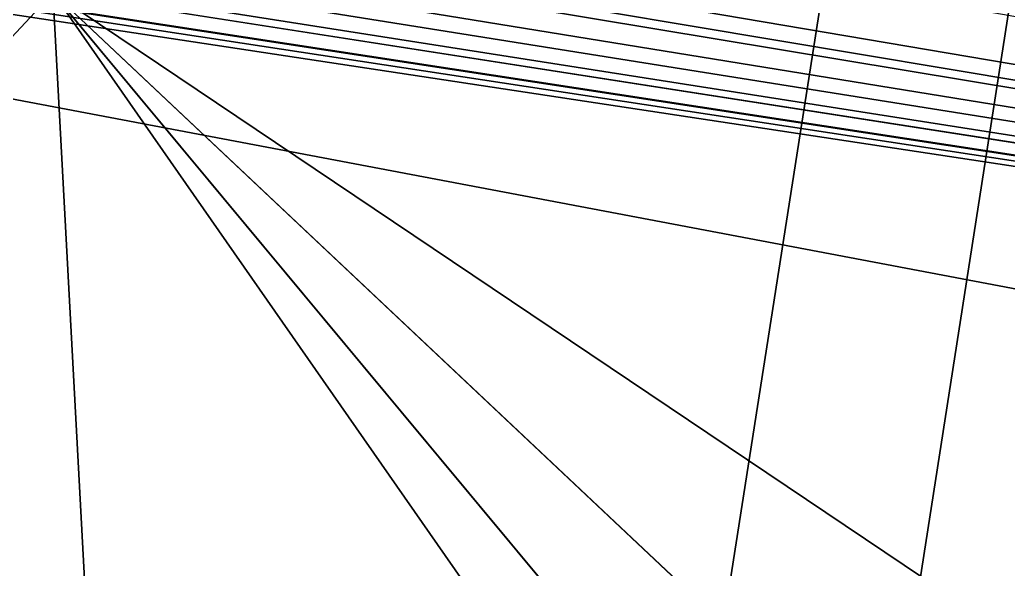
# Model space of a CAD drawing. Header units: metres. Extents: x 503497 to 504361, y 6966567 to 6966857.
# Drawn here: x 504122.7467 to 504123.1826, y 6966696.2973 to 6966696.5396 of the extents above; entities that cross this region are included whole.
import ezdxf

# ---------------------------------------------------------------- set-up
doc = ezdxf.new("R2010")
doc.units = ezdxf.units.M

msp = doc.modelspace()

# ---------------------------------------------------------------- linework, layer by layer
at = {"layer": 'SHADOW_APPROVED_20260111T072000'}
msp.add_lwpolyline([(504124.6436, 6966689.8311), (504125.6223, 6966696.1052), (504122.7613, 6966696.5515), (504123.3955, 6966700.6171), (504123.6735, 6966701.1907), (504124.1841, 6966701.6081), (504124.6865, 6966701.7525), (504126.4679, 6966701.5261), (504126.6349, 6966702.5968), (504125.8564, 6966702.7697), (504125.4218, 6966703.0603), (504125.0625, 6966703.6133), (504124.9683, 6966704.1079), (504125.9354, 6966710.4181), (504127.8093, 6966710.1258), (504128.3574, 6966713.6393), (504140.8554, 6966711.6898), (504140.8554, 6966711.6898), (504140.7719, 6966711.1544), (504144.1851, 6966710.622), (504144.5661, 6966713.0647), (504153.1826, 6966711.7206), (504152.9477, 6966710.2148), (504167.8718, 6966707.8869)], dxfattribs=at)
msp.add_lwpolyline([(504125.6223, 6966696.1052), (504122.7613, 6966696.5515), (504049.5875, 6966711.4555), (504052.4485, 6966711.0092), (504125.6223, 6966696.1052)], close=True, dxfattribs=at)
at = {"layer": 'SHADOW_APPROVED_20260114T072400'}
for points in [[(504158.2689, 6966700.4901), (504156.6455, 6966690.0834), (504078.2696, 6966704.9282), (504079.893, 6966715.3349), (504158.2689, 6966700.4901)], [(504125.6223, 6966696.1052), (504122.7613, 6966696.5515), (504050.7529, 6966710.1902), (504053.6139, 6966709.7439), (504125.6223, 6966696.1052)], [(504156.6455, 6966690.0834), (504137.1539, 6966693.1239), (504058.778, 6966707.9687), (504078.2696, 6966704.9282), (504156.6455, 6966690.0834)]]:
    msp.add_lwpolyline(points, close=True, dxfattribs=at)
msp.add_lwpolyline([(504124.6436, 6966689.8311), (504125.6223, 6966696.1052), (504122.7613, 6966696.5515), (504123.3955, 6966700.6171), (504123.6735, 6966701.1907), (504124.1841, 6966701.6081), (504124.6865, 6966701.7525), (504126.4679, 6966701.5261), (504126.6349, 6966702.5968), (504125.8564, 6966702.7697), (504125.4218, 6966703.0603), (504125.0625, 6966703.6133), (504124.9683, 6966704.1079), (504125.9354, 6966710.4181), (504127.8093, 6966710.1258), (504128.3574, 6966713.6393), (504140.8554, 6966711.6898), (504140.8554, 6966711.6898), (504140.7719, 6966711.1544), (504144.1851, 6966710.622), (504144.5661, 6966713.0647), (504153.1826, 6966711.7206), (504152.9477, 6966710.2148), (504167.8718, 6966707.8869)], dxfattribs=at)
at = {"layer": 'SHADOW_APPROVED_20260122T071500'}
msp.add_lwpolyline([(504124.6436, 6966689.8311), (504125.6223, 6966696.1052), (504122.7613, 6966696.5515), (504123.3955, 6966700.6171), (504123.6735, 6966701.1907), (504124.1841, 6966701.6081), (504124.6865, 6966701.7525), (504126.4679, 6966701.5261), (504126.6349, 6966702.5968), (504125.8564, 6966702.7697), (504125.4218, 6966703.0603), (504125.0625, 6966703.6133), (504124.9683, 6966704.1079), (504125.9354, 6966710.4181), (504127.8093, 6966710.1258), (504128.3574, 6966713.6393), (504140.8554, 6966711.6898), (504140.8554, 6966711.6898), (504140.7719, 6966711.1544), (504144.1851, 6966710.622), (504144.5661, 6966713.0647), (504153.1826, 6966711.7206), (504152.9477, 6966710.2148), (504167.8718, 6966707.8869)], dxfattribs=at)
msp.add_lwpolyline([(504125.6223, 6966696.1052), (504122.7613, 6966696.5515), (504040.1948, 6966711.3196), (504043.0558, 6966710.8733), (504125.6223, 6966696.1052)], close=True, dxfattribs=at)
at = {"layer": 'SHADOW_APPROVED_20260124T072500'}
msp.add_lwpolyline([(504124.6436, 6966689.8311), (504125.6223, 6966696.1052), (504122.7613, 6966696.5515), (504123.3955, 6966700.6171), (504123.6735, 6966701.1907), (504124.1841, 6966701.6081), (504124.6865, 6966701.7525), (504126.4679, 6966701.5261), (504126.6349, 6966702.5968), (504125.8564, 6966702.7697), (504125.4218, 6966703.0603), (504125.0625, 6966703.6133), (504124.9683, 6966704.1079), (504125.9354, 6966710.4181), (504127.8093, 6966710.1258), (504128.3574, 6966713.6393), (504140.8554, 6966711.6898), (504140.8554, 6966711.6898), (504140.7719, 6966711.1544), (504144.1851, 6966710.622), (504144.5661, 6966713.0647), (504153.1826, 6966711.7206), (504152.9477, 6966710.2148), (504167.8718, 6966707.8869)], dxfattribs=at)
for points in [[(504125.6223, 6966696.1052), (504122.7613, 6966696.5515), (504046.5182, 6966708.2665), (504049.3792, 6966707.8202), (504125.6223, 6966696.1052)], [(504124.6436, 6966689.8311), (504125.6223, 6966696.1052), (504049.3792, 6966707.8202), (504048.4005, 6966701.5461), (504124.6436, 6966689.8311)]]:
    msp.add_lwpolyline(points, close=True, dxfattribs=at)
at = {"layer": 'SHADOW_APPROVED_20260126T071100'}
msp.add_lwpolyline([(504124.6436, 6966689.8311), (504125.6223, 6966696.1052), (504122.7613, 6966696.5515), (504123.3955, 6966700.6171), (504123.6735, 6966701.1907), (504124.1841, 6966701.6081), (504124.6865, 6966701.7525), (504126.4679, 6966701.5261), (504126.6349, 6966702.5968), (504125.8564, 6966702.7697), (504125.4218, 6966703.0603), (504125.0625, 6966703.6133), (504124.9683, 6966704.1079), (504125.9354, 6966710.4181), (504127.8093, 6966710.1258), (504128.3574, 6966713.6393), (504140.8554, 6966711.6898), (504140.8554, 6966711.6898), (504140.7719, 6966711.1544), (504144.1851, 6966710.622), (504144.5661, 6966713.0647), (504153.1826, 6966711.7206), (504152.9477, 6966710.2148), (504167.8718, 6966707.8869)], dxfattribs=at)
for points in [[(504125.6223, 6966696.1052), (504122.7613, 6966696.5515), (504034.3362, 6966711.5973), (504037.1972, 6966711.151), (504125.6223, 6966696.1052)], [(504124.6436, 6966689.8311), (504125.6223, 6966696.1052), (504037.1972, 6966711.151), (504036.2185, 6966704.8769), (504124.6436, 6966689.8311)]]:
    msp.add_lwpolyline(points, close=True, dxfattribs=at)
at = {"layer": 'SHADOW_APPROVED_20260127T071900'}
msp.add_lwpolyline([(504124.6436, 6966689.8311), (504125.6223, 6966696.1052), (504122.7613, 6966696.5515), (504123.3955, 6966700.6171), (504123.6735, 6966701.1907), (504124.1841, 6966701.6081), (504124.6865, 6966701.7525), (504126.4679, 6966701.5261), (504126.6349, 6966702.5968), (504125.8564, 6966702.7697), (504125.4218, 6966703.0603), (504125.0625, 6966703.6133), (504124.9683, 6966704.1079), (504125.9354, 6966710.4181), (504127.8093, 6966710.1258), (504128.3574, 6966713.6393), (504140.8554, 6966711.6898), (504140.8554, 6966711.6898), (504140.7719, 6966711.1544), (504144.1851, 6966710.622), (504144.5661, 6966713.0647), (504153.1826, 6966711.7206), (504152.9477, 6966710.2148), (504167.8718, 6966707.8869)], dxfattribs=at)
for points in [[(504125.6223, 6966696.1052), (504122.7613, 6966696.5515), (504040.4184, 6966709.0441), (504043.2794, 6966708.5978), (504125.6223, 6966696.1052)], [(504124.6436, 6966689.8311), (504125.6223, 6966696.1052), (504043.2794, 6966708.5978), (504042.3007, 6966702.3237), (504124.6436, 6966689.8311)]]:
    msp.add_lwpolyline(points, close=True, dxfattribs=at)
at = {"layer": 'SHADOW_APPROVED_20260129T071100'}
msp.add_lwpolyline([(504124.6436, 6966689.8311), (504125.6223, 6966696.1052), (504122.7613, 6966696.5515), (504123.3955, 6966700.6171), (504123.6735, 6966701.1907), (504124.1841, 6966701.6081), (504124.6865, 6966701.7525), (504126.4679, 6966701.5261), (504126.6349, 6966702.5968), (504125.8564, 6966702.7697), (504125.4218, 6966703.0603), (504125.0625, 6966703.6133), (504124.9683, 6966704.1079), (504125.9354, 6966710.4181), (504127.8093, 6966710.1258), (504128.3574, 6966713.6393), (504140.8554, 6966711.6898), (504140.8554, 6966711.6898), (504140.7719, 6966711.1544), (504144.1851, 6966710.622), (504144.5661, 6966713.0647), (504153.1826, 6966711.7206), (504152.9477, 6966710.2148), (504167.8718, 6966707.8869)], dxfattribs=at)
for points in [[(504125.6223, 6966696.1052), (504122.7613, 6966696.5515), (504032.3156, 6966710.7703), (504035.1766, 6966710.324), (504125.6223, 6966696.1052)], [(504124.6436, 6966689.8311), (504125.6223, 6966696.1052), (504035.1766, 6966710.324), (504034.1979, 6966704.0499), (504124.6436, 6966689.8311)]]:
    msp.add_lwpolyline(points, close=True, dxfattribs=at)
at = {"layer": 'SHADOW_APPROVED_20260130T071100'}
msp.add_lwpolyline([(504124.6436, 6966689.8311), (504125.6223, 6966696.1052), (504122.7613, 6966696.5515), (504123.3955, 6966700.6171), (504123.6735, 6966701.1907), (504124.1841, 6966701.6081), (504124.6865, 6966701.7525), (504126.4679, 6966701.5261), (504126.6349, 6966702.5968), (504125.8564, 6966702.7697), (504125.4218, 6966703.0603), (504125.0625, 6966703.6133), (504124.9683, 6966704.1079), (504125.9354, 6966710.4181), (504127.8093, 6966710.1258), (504128.3574, 6966713.6393), (504140.8554, 6966711.6898), (504140.8554, 6966711.6898), (504140.7719, 6966711.1544), (504144.1851, 6966710.622), (504144.5661, 6966713.0647), (504153.1826, 6966711.7206), (504152.9477, 6966710.2148), (504167.8718, 6966707.8869)], dxfattribs=at)
for points in [[(504125.6223, 6966696.1052), (504122.7613, 6966696.5515), (504031.6294, 6966710.4657), (504034.4904, 6966710.0194), (504125.6223, 6966696.1052)], [(504124.6436, 6966689.8311), (504125.6223, 6966696.1052), (504034.4904, 6966710.0194), (504033.5117, 6966703.7453), (504124.6436, 6966689.8311)]]:
    msp.add_lwpolyline(points, close=True, dxfattribs=at)
at = {"layer": 'SHADOW_APPROVED_20260203T070000'}
msp.add_lwpolyline([(504124.6436, 6966689.8311), (504125.6223, 6966696.1052), (504122.7613, 6966696.5515), (504123.3955, 6966700.6171), (504123.6735, 6966701.1907), (504124.1841, 6966701.6081), (504124.6865, 6966701.7525), (504126.4679, 6966701.5261), (504126.6349, 6966702.5968), (504125.8564, 6966702.7697), (504125.4218, 6966703.0603), (504125.0625, 6966703.6133), (504124.9683, 6966704.1079), (504125.9354, 6966710.4181), (504127.8093, 6966710.1258), (504128.3574, 6966713.6393), (504140.8554, 6966711.6898), (504140.8554, 6966711.6898), (504140.7719, 6966711.1544), (504144.1851, 6966710.622), (504144.5661, 6966713.0647), (504153.1826, 6966711.7206), (504152.9477, 6966710.2148), (504167.8718, 6966707.8869)], dxfattribs=at)
for points in [[(504125.6223, 6966696.1052), (504122.7613, 6966696.5515), (504016.7371, 6966712.8529), (504019.5981, 6966712.4066), (504125.6223, 6966696.1052)], [(504124.6436, 6966689.8311), (504125.6223, 6966696.1052), (504019.5981, 6966712.4066), (504018.6194, 6966706.1325), (504124.6436, 6966689.8311)]]:
    msp.add_lwpolyline(points, close=True, dxfattribs=at)
at = {"layer": 'SHADOW_APPROVED_20260314T074000'}
msp.add_lwpolyline([(504124.6436, 6966689.8311), (504125.6223, 6966696.1052), (504122.7613, 6966696.5515), (504123.3955, 6966700.6171), (504123.6735, 6966701.1907), (504124.1841, 6966701.6081), (504124.6865, 6966701.7525), (504126.4679, 6966701.5261), (504126.6349, 6966702.5968), (504125.8564, 6966702.7697), (504125.4218, 6966703.0603), (504125.0625, 6966703.6133), (504124.9683, 6966704.1079), (504125.9354, 6966710.4181), (504127.8093, 6966710.1258), (504128.3574, 6966713.6393), (504140.8554, 6966711.6898), (504140.8554, 6966711.6898), (504140.7719, 6966711.1544), (504144.1851, 6966710.622), (504144.5661, 6966713.0647), (504153.1826, 6966711.7206), (504152.9477, 6966710.2148), (504167.8718, 6966707.8869)], dxfattribs=at)
msp.add_lwpolyline([(504125.6223, 6966696.1052), (504122.7613, 6966696.5515), (504035.0068, 6966681.0951), (504037.8678, 6966680.6488), (504125.6223, 6966696.1052)], close=True, dxfattribs=at)
at = {"layer": 'SHADOW_APPROVED_20260426T070000'}
msp.add_lwpolyline([(504124.6436, 6966689.8311), (504125.6223, 6966696.1052), (504122.7613, 6966696.5515), (504123.3955, 6966700.6171), (504123.6735, 6966701.1907), (504124.1841, 6966701.6081), (504124.6865, 6966701.7525), (504126.4679, 6966701.5261), (504126.6349, 6966702.5968), (504125.8564, 6966702.7697), (504125.4218, 6966703.0603), (504125.0625, 6966703.6133), (504124.9683, 6966704.1079), (504125.9354, 6966710.4181), (504127.8093, 6966710.1258), (504128.3574, 6966713.6393), (504140.8554, 6966711.6898), (504140.8554, 6966711.6898), (504140.7719, 6966711.1544), (504144.1851, 6966710.622), (504144.5661, 6966713.0647), (504153.1826, 6966711.7206), (504152.9477, 6966710.2148), (504167.8718, 6966707.8869)], dxfattribs=at)
msp.add_lwpolyline([(504125.6223, 6966696.1052), (504122.7613, 6966696.5515), (503905.6337, 6966614.4897), (503908.4947, 6966614.0434), (504125.6223, 6966696.1052)], close=True, dxfattribs=at)
at = {"layer": 'SHADOW_APPROVED_20260621T090000'}
msp.add_lwpolyline([(504124.6436, 6966689.8311), (504125.6223, 6966696.1052), (504122.7613, 6966696.5515), (504123.3955, 6966700.6171), (504123.6735, 6966701.1907), (504124.1841, 6966701.6081), (504124.6865, 6966701.7525), (504126.4679, 6966701.5261), (504126.6349, 6966702.5968), (504125.8564, 6966702.7697), (504125.4218, 6966703.0603), (504125.0625, 6966703.6133), (504124.9683, 6966704.1079), (504125.9354, 6966710.4181), (504127.8093, 6966710.1258), (504128.3574, 6966713.6393), (504140.8554, 6966711.6898), (504140.8554, 6966711.6898), (504140.7719, 6966711.1544), (504144.1851, 6966710.622), (504144.5661, 6966713.0647), (504153.1826, 6966711.7206), (504152.9477, 6966710.2148), (504167.8718, 6966707.8869)], dxfattribs=at)
for points in [[(504122.7613, 6966696.5515), (504123.3955, 6966700.6171), (504064.8792, 6966637.6855), (504064.245, 6966633.6199), (504122.7613, 6966696.5515)], [(504125.6223, 6966696.1052), (504122.7613, 6966696.5515), (504064.245, 6966633.6199), (504067.106, 6966633.1736), (504125.6223, 6966696.1052)]]:
    msp.add_lwpolyline(points, close=True, dxfattribs=at)
at = {"layer": 'SHADOW_APPROVED_20260621T120000'}
msp.add_lwpolyline([(504124.6436, 6966689.8311), (504125.6223, 6966696.1052), (504122.7613, 6966696.5515), (504123.3955, 6966700.6171), (504123.6735, 6966701.1907), (504124.1841, 6966701.6081), (504124.6865, 6966701.7525), (504126.4679, 6966701.5261), (504126.6349, 6966702.5968), (504125.8564, 6966702.7697), (504125.4218, 6966703.0603), (504125.0625, 6966703.6133), (504124.9683, 6966704.1079), (504125.9354, 6966710.4181), (504127.8093, 6966710.1258), (504128.3574, 6966713.6393), (504140.8554, 6966711.6898), (504140.8554, 6966711.6898), (504140.7719, 6966711.1544), (504144.1851, 6966710.622), (504144.5661, 6966713.0647), (504153.1826, 6966711.7206), (504152.9477, 6966710.2148), (504167.8718, 6966707.8869)], dxfattribs=at)
for points in [[(504122.7613, 6966696.5515), (504123.3955, 6966700.6171), (504126.0165, 6966651.9443), (504125.3823, 6966647.8787), (504122.7613, 6966696.5515)], [(504125.6223, 6966696.1052), (504122.7613, 6966696.5515), (504125.3823, 6966647.8787), (504128.2433, 6966647.4324), (504125.6223, 6966696.1052)]]:
    msp.add_lwpolyline(points, close=True, dxfattribs=at)
at = {"layer": 'SHADOW_APPROVED_20260621T140000'}
msp.add_lwpolyline([(504124.6436, 6966689.8311), (504125.6223, 6966696.1052), (504122.7613, 6966696.5515), (504123.3955, 6966700.6171), (504123.6735, 6966701.1907), (504124.1841, 6966701.6081), (504124.6865, 6966701.7525), (504126.4679, 6966701.5261), (504126.6349, 6966702.5968), (504125.8564, 6966702.7697), (504125.4218, 6966703.0603), (504125.0625, 6966703.6133), (504124.9683, 6966704.1079), (504125.9354, 6966710.4181), (504127.8093, 6966710.1258), (504128.3574, 6966713.6393), (504140.8554, 6966711.6898), (504140.8554, 6966711.6898), (504140.7719, 6966711.1544), (504144.1851, 6966710.622), (504144.5661, 6966713.0647), (504153.1826, 6966711.7206), (504152.9477, 6966710.2148), (504167.8718, 6966707.8869)], dxfattribs=at)
for points in [[(504122.7613, 6966696.5515), (504123.3955, 6966700.6171), (504162.3052, 6966644.8111), (504161.671, 6966640.7455), (504122.7613, 6966696.5515)], [(504125.6223, 6966696.1052), (504122.7613, 6966696.5515), (504161.671, 6966640.7455), (504164.532, 6966640.2992), (504125.6223, 6966696.1052)]]:
    msp.add_lwpolyline(points, close=True, dxfattribs=at)
at = {"layer": 'SHADOW_APPROVED_20260621T150000'}
msp.add_lwpolyline([(504124.6436, 6966689.8311), (504125.6223, 6966696.1052), (504122.7613, 6966696.5515), (504123.3955, 6966700.6171), (504123.6735, 6966701.1907), (504124.1841, 6966701.6081), (504124.6865, 6966701.7525), (504126.4679, 6966701.5261), (504126.6349, 6966702.5968), (504125.8564, 6966702.7697), (504125.4218, 6966703.0603), (504125.0625, 6966703.6133), (504124.9683, 6966704.1079), (504125.9354, 6966710.4181), (504127.8093, 6966710.1258), (504128.3574, 6966713.6393), (504140.8554, 6966711.6898), (504140.8554, 6966711.6898), (504140.7719, 6966711.1544), (504144.1851, 6966710.622), (504144.5661, 6966713.0647), (504153.1826, 6966711.7206), (504152.9477, 6966710.2148), (504167.8718, 6966707.8869)], dxfattribs=at)
for points in [[(504122.7613, 6966696.5515), (504123.3955, 6966700.6171), (504196.6756, 6966631.6143), (504196.0414, 6966627.5487), (504122.7613, 6966696.5515)], [(504125.6223, 6966696.1052), (504122.7613, 6966696.5515), (504196.0414, 6966627.5487), (504198.9024, 6966627.1024), (504125.6223, 6966696.1052)]]:
    msp.add_lwpolyline(points, close=True, dxfattribs=at)
at = {"layer": 'SHADOW_APPROVED_20260621T160000'}
msp.add_lwpolyline([(504124.6436, 6966689.8311), (504125.6223, 6966696.1052), (504122.7613, 6966696.5515), (504123.3955, 6966700.6171), (504123.6735, 6966701.1907), (504124.1841, 6966701.6081), (504124.6865, 6966701.7525), (504126.4679, 6966701.5261), (504126.6349, 6966702.5968), (504125.8564, 6966702.7697), (504125.4218, 6966703.0603), (504125.0625, 6966703.6133), (504124.9683, 6966704.1079), (504125.9354, 6966710.4181), (504127.8093, 6966710.1258), (504128.3574, 6966713.6393), (504140.8554, 6966711.6898), (504140.8554, 6966711.6898), (504140.7719, 6966711.1544), (504144.1851, 6966710.622), (504144.5661, 6966713.0647), (504153.1826, 6966711.7206), (504152.9477, 6966710.2148), (504167.8718, 6966707.8869)], dxfattribs=at)
for points in [[(504122.7613, 6966696.5515), (504123.3955, 6966700.6171), (504291.6517, 6966587.5173), (504291.0175, 6966583.4517), (504122.7613, 6966696.5515)], [(504125.6223, 6966696.1052), (504122.7613, 6966696.5515), (504291.0175, 6966583.4517), (504293.8785, 6966583.0054), (504125.6223, 6966696.1052)]]:
    msp.add_lwpolyline(points, close=True, dxfattribs=at)
at = {"layer": 'SHADOW_APPROVED_20261019T053000'}
for points in [[(504125.6223, 6966696.1052), (504122.7613, 6966696.5515), (503546.0056, 6966788.6843), (503548.8666, 6966788.238), (504125.6223, 6966696.1052)], [(504124.6436, 6966689.8311), (504125.6223, 6966696.1052), (503548.8666, 6966788.238), (503547.8879, 6966781.9639), (504124.6436, 6966689.8311)]]:
    msp.add_lwpolyline(points, close=True, dxfattribs=at)
msp.add_lwpolyline([(504124.6436, 6966689.8311), (504125.6223, 6966696.1052), (504122.7613, 6966696.5515), (504123.3955, 6966700.6171), (504123.6735, 6966701.1907), (504124.1841, 6966701.6081), (504124.6865, 6966701.7525), (504126.4679, 6966701.5261), (504126.6349, 6966702.5968), (504125.8564, 6966702.7697), (504125.4218, 6966703.0603), (504125.0625, 6966703.6133), (504124.9683, 6966704.1079), (504125.9354, 6966710.4181), (504127.8093, 6966710.1258), (504128.3574, 6966713.6393), (504140.8554, 6966711.6898), (504140.8554, 6966711.6898), (504140.7719, 6966711.1544), (504144.1851, 6966710.622), (504144.5661, 6966713.0647), (504153.1826, 6966711.7206), (504152.9477, 6966710.2148), (504167.8718, 6966707.8869)], dxfattribs=at)
at = {"layer": 'SHADOW_APPROVED_20261112T063500'}
msp.add_lwpolyline([(504124.6436, 6966689.8311), (504125.6223, 6966696.1052), (504122.7613, 6966696.5515), (504123.3955, 6966700.6171), (504123.6735, 6966701.1907), (504124.1841, 6966701.6081), (504124.6865, 6966701.7525), (504126.4679, 6966701.5261), (504126.6349, 6966702.5968), (504125.8564, 6966702.7697), (504125.4218, 6966703.0603), (504125.0625, 6966703.6133), (504124.9683, 6966704.1079), (504125.9354, 6966710.4181), (504127.8093, 6966710.1258), (504128.3574, 6966713.6393), (504140.8554, 6966711.6898), (504140.8554, 6966711.6898), (504140.7719, 6966711.1544), (504144.1851, 6966710.622), (504144.5661, 6966713.0647), (504153.1826, 6966711.7206), (504152.9477, 6966710.2148), (504167.8718, 6966707.8869)], dxfattribs=at)
for points in [[(504125.6223, 6966696.1052), (504122.7613, 6966696.5515), (504024.483, 6966712.5057), (504027.344, 6966712.0594), (504125.6223, 6966696.1052)], [(504124.6436, 6966689.8311), (504125.6223, 6966696.1052), (504027.344, 6966712.0594), (504026.3653, 6966705.7853), (504124.6436, 6966689.8311)]]:
    msp.add_lwpolyline(points, close=True, dxfattribs=at)
at = {"layer": 'SHADOW_APPROVED_20261113T063500'}
msp.add_lwpolyline([(504124.6436, 6966689.8311), (504125.6223, 6966696.1052), (504122.7613, 6966696.5515), (504123.3955, 6966700.6171), (504123.6735, 6966701.1907), (504124.1841, 6966701.6081), (504124.6865, 6966701.7525), (504126.4679, 6966701.5261), (504126.6349, 6966702.5968), (504125.8564, 6966702.7697), (504125.4218, 6966703.0603), (504125.0625, 6966703.6133), (504124.9683, 6966704.1079), (504125.9354, 6966710.4181), (504127.8093, 6966710.1258), (504128.3574, 6966713.6393), (504140.8554, 6966711.6898), (504140.8554, 6966711.6898), (504140.7719, 6966711.1544), (504144.1851, 6966710.622), (504144.5661, 6966713.0647), (504153.1826, 6966711.7206), (504152.9477, 6966710.2148), (504167.8718, 6966707.8869)], dxfattribs=at)
for points in [[(504125.6223, 6966696.1052), (504122.7613, 6966696.5515), (504024.9512, 6966712.9212), (504027.8122, 6966712.4749), (504125.6223, 6966696.1052)], [(504124.6436, 6966689.8311), (504125.6223, 6966696.1052), (504027.8122, 6966712.4749), (504026.8335, 6966706.2008), (504124.6436, 6966689.8311)]]:
    msp.add_lwpolyline(points, close=True, dxfattribs=at)
at = {"layer": 'SHADOW_APPROVED_20261122T065200'}
msp.add_lwpolyline([(504124.6436, 6966689.8311), (504125.6223, 6966696.1052), (504122.7613, 6966696.5515), (504123.3955, 6966700.6171), (504123.6735, 6966701.1907), (504124.1841, 6966701.6081), (504124.6865, 6966701.7525), (504126.4679, 6966701.5261), (504126.6349, 6966702.5968), (504125.8564, 6966702.7697), (504125.4218, 6966703.0603), (504125.0625, 6966703.6133), (504124.9683, 6966704.1079), (504125.9354, 6966710.4181), (504127.8093, 6966710.1258), (504128.3574, 6966713.6393), (504140.8554, 6966711.6898), (504140.8554, 6966711.6898), (504140.7719, 6966711.1544), (504144.1851, 6966710.622), (504144.5661, 6966713.0647), (504153.1826, 6966711.7206), (504152.9477, 6966710.2148), (504167.8718, 6966707.8869)], dxfattribs=at)
msp.add_lwpolyline([(504125.6223, 6966696.1052), (504122.7613, 6966696.5515), (504042.5972, 6966711.0023), (504045.4582, 6966710.556), (504125.6223, 6966696.1052)], close=True, dxfattribs=at)
at = {"layer": 'SHADOW_APPROVED_20261123T070300'}
msp.add_lwpolyline([(504124.6436, 6966689.8311), (504125.6223, 6966696.1052), (504122.7613, 6966696.5515), (504123.3955, 6966700.6171), (504123.6735, 6966701.1907), (504124.1841, 6966701.6081), (504124.6865, 6966701.7525), (504126.4679, 6966701.5261), (504126.6349, 6966702.5968), (504125.8564, 6966702.7697), (504125.4218, 6966703.0603), (504125.0625, 6966703.6133), (504124.9683, 6966704.1079), (504125.9354, 6966710.4181), (504127.8093, 6966710.1258), (504128.3574, 6966713.6393), (504140.8554, 6966711.6898), (504140.8554, 6966711.6898), (504140.7719, 6966711.1544), (504144.1851, 6966710.622), (504144.5661, 6966713.0647), (504153.1826, 6966711.7206), (504152.9477, 6966710.2148), (504167.8718, 6966707.8869)], dxfattribs=at)
for points in [[(504125.6223, 6966696.1052), (504122.7613, 6966696.5515), (504050.3644, 6966708.558), (504053.2254, 6966708.1117), (504125.6223, 6966696.1052)], [(504124.6436, 6966689.8311), (504125.6223, 6966696.1052), (504053.2254, 6966708.1117), (504052.2467, 6966701.8376), (504124.6436, 6966689.8311)]]:
    msp.add_lwpolyline(points, close=True, dxfattribs=at)
at = {"layer": 'SHADOW_APPROVED_20261221T090000'}
msp.add_lwpolyline([(504124.6436, 6966689.8311), (504125.6223, 6966696.1052), (504122.7613, 6966696.5515), (504123.3955, 6966700.6171), (504123.6735, 6966701.1907), (504124.1841, 6966701.6081), (504124.6865, 6966701.7525), (504126.4679, 6966701.5261), (504126.6349, 6966702.5968), (504125.8564, 6966702.7697), (504125.4218, 6966703.0603), (504125.0625, 6966703.6133), (504124.9683, 6966704.1079), (504125.9354, 6966710.4181), (504127.8093, 6966710.1258), (504128.3574, 6966713.6393), (504140.8554, 6966711.6898), (504140.8554, 6966711.6898), (504140.7719, 6966711.1544), (504144.1851, 6966710.622), (504144.5661, 6966713.0647), (504153.1826, 6966711.7206), (504152.9477, 6966710.2148), (504167.8718, 6966707.8869)], dxfattribs=at)
msp.add_lwpolyline([(504125.6223, 6966696.1052), (504122.7613, 6966696.5515), (504092.5066, 6966698.3509), (504095.3676, 6966697.9046), (504125.6223, 6966696.1052)], close=True, dxfattribs=at)
at = {"layer": 'SHADOW_APPROVED_20261221T120000'}
msp.add_lwpolyline([(504124.6436, 6966689.8311), (504125.6223, 6966696.1052), (504122.7613, 6966696.5515), (504123.3955, 6966700.6171), (504123.6735, 6966701.1907), (504124.1841, 6966701.6081), (504124.6865, 6966701.7525), (504126.4679, 6966701.5261), (504126.6349, 6966702.5968), (504125.8564, 6966702.7697), (504125.4218, 6966703.0603), (504125.0625, 6966703.6133), (504124.9683, 6966704.1079), (504125.9354, 6966710.4181), (504127.8093, 6966710.1258), (504128.3574, 6966713.6393), (504140.8554, 6966711.6898), (504140.8554, 6966711.6898), (504140.7719, 6966711.1544), (504144.1851, 6966710.622), (504144.5661, 6966713.0647), (504153.1826, 6966711.7206), (504152.9477, 6966710.2148), (504167.8718, 6966707.8869)], dxfattribs=at)
for points in [[(504122.7613, 6966696.5515), (504123.3955, 6966700.6171), (504125.668, 6966697.8863), (504125.0338, 6966693.8207), (504122.7613, 6966696.5515)], [(504125.6223, 6966696.1052), (504122.7613, 6966696.5515), (504125.0338, 6966693.8207), (504127.8948, 6966693.3744), (504125.6223, 6966696.1052)]]:
    msp.add_lwpolyline(points, close=True, dxfattribs=at)
at = {"layer": 'SHADOW_APPROVED_20261221T150000'}
msp.add_lwpolyline([(504124.6436, 6966689.8311), (504125.6223, 6966696.1052), (504122.7613, 6966696.5515), (504123.3955, 6966700.6171), (504123.6735, 6966701.1907), (504124.1841, 6966701.6081), (504124.6865, 6966701.7525), (504126.4679, 6966701.5261), (504126.6349, 6966702.5968), (504125.8564, 6966702.7697), (504125.4218, 6966703.0603), (504125.0625, 6966703.6133), (504124.9683, 6966704.1079), (504125.9354, 6966710.4181), (504127.8093, 6966710.1258), (504128.3574, 6966713.6393), (504140.8554, 6966711.6898), (504140.8554, 6966711.6898), (504140.7719, 6966711.1544), (504144.1851, 6966710.622), (504144.5661, 6966713.0647), (504153.1826, 6966711.7206), (504152.9477, 6966710.2148), (504167.8718, 6966707.8869)], dxfattribs=at)
msp.add_lwpolyline([(504125.6223, 6966696.1052), (504122.7613, 6966696.5515), (504160.4552, 6966700.5718), (504163.3162, 6966700.1255), (504125.6223, 6966696.1052)], close=True, dxfattribs=at)
at = {"layer": 'SHADOW_APPROVED_20261221T160000'}
msp.add_lwpolyline([(504124.6436, 6966689.8311), (504125.6223, 6966696.1052), (504122.7613, 6966696.5515), (504123.3955, 6966700.6171), (504123.6735, 6966701.1907), (504124.1841, 6966701.6081), (504124.6865, 6966701.7525), (504126.4679, 6966701.5261), (504126.6349, 6966702.5968), (504125.8564, 6966702.7697), (504125.4218, 6966703.0603), (504125.0625, 6966703.6133), (504124.9683, 6966704.1079), (504125.9354, 6966710.4181), (504127.8093, 6966710.1258), (504128.3574, 6966713.6393), (504140.8554, 6966711.6898), (504140.8554, 6966711.6898), (504140.7719, 6966711.1544), (504144.1851, 6966710.622), (504144.5661, 6966713.0647), (504153.1826, 6966711.7206), (504152.9477, 6966710.2148), (504167.8718, 6966707.8869)], dxfattribs=at)
msp.add_lwpolyline([(504125.6223, 6966696.1052), (504122.7613, 6966696.5515), (504182.3231, 6966708.5033), (504185.1841, 6966708.057), (504125.6223, 6966696.1052)], close=True, dxfattribs=at)
at = {"layer": 'SHADOW_APPROVED_20261221T170000'}
msp.add_lwpolyline([(504125.6223, 6966696.1052), (504122.7613, 6966696.5515), (504225.9612, 6966727.4391), (504228.8222, 6966726.9928), (504125.6223, 6966696.1052)], close=True, dxfattribs=at)
msp.add_lwpolyline([(504124.6436, 6966689.8311), (504125.6223, 6966696.1052), (504122.7613, 6966696.5515), (504123.3955, 6966700.6171), (504123.6735, 6966701.1907), (504124.1841, 6966701.6081), (504124.6865, 6966701.7525), (504126.4679, 6966701.5261), (504126.6349, 6966702.5968), (504125.8564, 6966702.7697), (504125.4218, 6966703.0603), (504125.0625, 6966703.6133), (504124.9683, 6966704.1079), (504125.9354, 6966710.4181), (504127.8093, 6966710.1258), (504128.3574, 6966713.6393), (504140.8554, 6966711.6898), (504140.8554, 6966711.6898), (504140.7719, 6966711.1544), (504144.1851, 6966710.622), (504144.5661, 6966713.0647), (504153.1826, 6966711.7206), (504152.9477, 6966710.2148), (504167.8718, 6966707.8869)], dxfattribs=at)
at = {"layer": 'SHADOW_COMPARATOR_RL48_20260111T072000'}
msp.add_lwpolyline([(504124.6436, 6966689.8311), (504125.6223, 6966696.1052), (504122.7613, 6966696.5515), (504123.3955, 6966700.6171), (504123.6735, 6966701.1907), (504124.1841, 6966701.6081), (504124.6865, 6966701.7525), (504126.4679, 6966701.5261), (504126.6349, 6966702.5968), (504125.8564, 6966702.7697), (504125.4218, 6966703.0603), (504125.0625, 6966703.6133), (504124.9683, 6966704.1079), (504125.9354, 6966710.4181), (504127.8093, 6966710.1258), (504128.3574, 6966713.6393), (504140.8554, 6966711.6898), (504140.8554, 6966711.6898), (504140.7719, 6966711.1544), (504144.1851, 6966710.622), (504144.5661, 6966713.0647), (504153.1826, 6966711.7206), (504152.9477, 6966710.2148), (504167.8718, 6966707.8869)], dxfattribs=at)
msp.add_lwpolyline([(504125.6223, 6966696.1052), (504122.7613, 6966696.5515), (504077.134, 6966705.8449), (504079.995, 6966705.3986), (504125.6223, 6966696.1052)], close=True, dxfattribs=at)
at = {"layer": 'SHADOW_COMPARATOR_RL48_20260114T072400'}
for points in [[(504099.6655, 6966721.5691), (504108.282, 6966720.225), (504108.0471, 6966718.7192), (504122.9712, 6966716.3913), (504122.6632, 6966714.417), (504125.8923, 6966713.9133), (504125.1041, 6966708.8605), (504124.8768, 6966708.5018), (504124.6253, 6966708.3183), (504123.9943, 6966708.2282), (504123.7098, 6966706.4045), (504124.0199, 6966706.3047), (504124.3399, 6966706.0491), (504124.5016, 6966705.7668), (504124.5587, 6966705.3638), (504122.4238, 6966691.6778), (504079.743, 6966698.3355)], [(504124.6436, 6966689.8311), (504125.6223, 6966696.1052), (504122.7613, 6966696.5515), (504123.3955, 6966700.6171), (504123.6735, 6966701.1907), (504124.1841, 6966701.6081), (504124.6865, 6966701.7525), (504126.4679, 6966701.5261), (504126.6349, 6966702.5968), (504125.8564, 6966702.7697), (504125.4218, 6966703.0603), (504125.0625, 6966703.6133), (504124.9683, 6966704.1079), (504125.9354, 6966710.4181), (504127.8093, 6966710.1258), (504128.3574, 6966713.6393), (504140.8554, 6966711.6898), (504140.8554, 6966711.6898), (504140.7719, 6966711.1544), (504144.1851, 6966710.622), (504144.5661, 6966713.0647), (504153.1826, 6966711.7206), (504152.9477, 6966710.2148), (504167.8718, 6966707.8869)]]:
    msp.add_lwpolyline(points, dxfattribs=at)
for points in [[(504169.4593, 6966696.8594), (504167.3244, 6966683.1734), (504122.4238, 6966691.6778), (504124.5587, 6966705.3638), (504169.4593, 6966696.8594)], [(504125.6223, 6966696.1052), (504122.7613, 6966696.5515), (504077.8607, 6966705.0559), (504080.7217, 6966704.6096), (504125.6223, 6966696.1052)]]:
    msp.add_lwpolyline(points, close=True, dxfattribs=at)
at = {"layer": 'SHADOW_COMPARATOR_RL48_20260122T071500'}
msp.add_lwpolyline([(504124.6436, 6966689.8311), (504125.6223, 6966696.1052), (504122.7613, 6966696.5515), (504123.3955, 6966700.6171), (504123.6735, 6966701.1907), (504124.1841, 6966701.6081), (504124.6865, 6966701.7525), (504126.4679, 6966701.5261), (504126.6349, 6966702.5968), (504125.8564, 6966702.7697), (504125.4218, 6966703.0603), (504125.0625, 6966703.6133), (504124.9683, 6966704.1079), (504125.9354, 6966710.4181), (504127.8093, 6966710.1258), (504128.3574, 6966713.6393), (504140.8554, 6966711.6898), (504140.8554, 6966711.6898), (504140.7719, 6966711.1544), (504144.1851, 6966710.622), (504144.5661, 6966713.0647), (504153.1826, 6966711.7206), (504152.9477, 6966710.2148), (504167.8718, 6966707.8869)], dxfattribs=at)
msp.add_lwpolyline([(504125.6223, 6966696.1052), (504122.7613, 6966696.5515), (504071.2772, 6966705.7601), (504074.1382, 6966705.3138), (504125.6223, 6966696.1052)], close=True, dxfattribs=at)
at = {"layer": 'SHADOW_COMPARATOR_RL48_20260124T072500'}
msp.add_lwpolyline([(504124.6436, 6966689.8311), (504125.6223, 6966696.1052), (504122.7613, 6966696.5515), (504123.3955, 6966700.6171), (504123.6735, 6966701.1907), (504124.1841, 6966701.6081), (504124.6865, 6966701.7525), (504126.4679, 6966701.5261), (504126.6349, 6966702.5968), (504125.8564, 6966702.7697), (504125.4218, 6966703.0603), (504125.0625, 6966703.6133), (504124.9683, 6966704.1079), (504125.9354, 6966710.4181), (504127.8093, 6966710.1258), (504128.3574, 6966713.6393), (504140.8554, 6966711.6898), (504140.8554, 6966711.6898), (504140.7719, 6966711.1544), (504144.1851, 6966710.622), (504144.5661, 6966713.0647), (504153.1826, 6966711.7206), (504152.9477, 6966710.2148), (504167.8718, 6966707.8869)], dxfattribs=at)
for points in [[(504125.6223, 6966696.1052), (504122.7613, 6966696.5515), (504075.2201, 6966703.8564), (504078.0811, 6966703.4101), (504125.6223, 6966696.1052)], [(504124.6436, 6966689.8311), (504125.6223, 6966696.1052), (504078.0811, 6966703.4101), (504077.1024, 6966697.136), (504124.6436, 6966689.8311)]]:
    msp.add_lwpolyline(points, close=True, dxfattribs=at)
at = {"layer": 'SHADOW_COMPARATOR_RL48_20260126T071100'}
msp.add_lwpolyline([(504124.6436, 6966689.8311), (504125.6223, 6966696.1052), (504122.7613, 6966696.5515), (504123.3955, 6966700.6171), (504123.6735, 6966701.1907), (504124.1841, 6966701.6081), (504124.6865, 6966701.7525), (504126.4679, 6966701.5261), (504126.6349, 6966702.5968), (504125.8564, 6966702.7697), (504125.4218, 6966703.0603), (504125.0625, 6966703.6133), (504124.9683, 6966704.1079), (504125.9354, 6966710.4181), (504127.8093, 6966710.1258), (504128.3574, 6966713.6393), (504140.8554, 6966711.6898), (504140.8554, 6966711.6898), (504140.7719, 6966711.1544), (504144.1851, 6966710.622), (504144.5661, 6966713.0647), (504153.1826, 6966711.7206), (504152.9477, 6966710.2148), (504167.8718, 6966707.8869)], dxfattribs=at)
for points in [[(504125.6223, 6966696.1052), (504122.7613, 6966696.5515), (504067.6241, 6966705.9333), (504070.4851, 6966705.487), (504125.6223, 6966696.1052)], [(504124.6436, 6966689.8311), (504125.6223, 6966696.1052), (504070.4851, 6966705.487), (504069.5064, 6966699.2129), (504124.6436, 6966689.8311)]]:
    msp.add_lwpolyline(points, close=True, dxfattribs=at)
at = {"layer": 'SHADOW_COMPARATOR_RL48_20260127T071900'}
msp.add_lwpolyline([(504124.6436, 6966689.8311), (504125.6223, 6966696.1052), (504122.7613, 6966696.5515), (504123.3955, 6966700.6171), (504123.6735, 6966701.1907), (504124.1841, 6966701.6081), (504124.6865, 6966701.7525), (504126.4679, 6966701.5261), (504126.6349, 6966702.5968), (504125.8564, 6966702.7697), (504125.4218, 6966703.0603), (504125.0625, 6966703.6133), (504124.9683, 6966704.1079), (504125.9354, 6966710.4181), (504127.8093, 6966710.1258), (504128.3574, 6966713.6393), (504140.8554, 6966711.6898), (504140.8554, 6966711.6898), (504140.7719, 6966711.1544), (504144.1851, 6966710.622), (504144.5661, 6966713.0647), (504153.1826, 6966711.7206), (504152.9477, 6966710.2148), (504167.8718, 6966707.8869)], dxfattribs=at)
for points in [[(504125.6223, 6966696.1052), (504122.7613, 6966696.5515), (504071.4166, 6966704.3412), (504074.2776, 6966703.8949), (504125.6223, 6966696.1052)], [(504124.6436, 6966689.8311), (504125.6223, 6966696.1052), (504074.2776, 6966703.8949), (504073.2989, 6966697.6208), (504124.6436, 6966689.8311)]]:
    msp.add_lwpolyline(points, close=True, dxfattribs=at)
at = {"layer": 'SHADOW_COMPARATOR_RL48_20260129T071100'}
msp.add_lwpolyline([(504124.6436, 6966689.8311), (504125.6223, 6966696.1052), (504122.7613, 6966696.5515), (504123.3955, 6966700.6171), (504123.6735, 6966701.1907), (504124.1841, 6966701.6081), (504124.6865, 6966701.7525), (504126.4679, 6966701.5261), (504126.6349, 6966702.5968), (504125.8564, 6966702.7697), (504125.4218, 6966703.0603), (504125.0625, 6966703.6133), (504124.9683, 6966704.1079), (504125.9354, 6966710.4181), (504127.8093, 6966710.1258), (504128.3574, 6966713.6393), (504140.8554, 6966711.6898), (504140.8554, 6966711.6898), (504140.7719, 6966711.1544), (504144.1851, 6966710.622), (504144.5661, 6966713.0647), (504153.1826, 6966711.7206), (504152.9477, 6966710.2148), (504167.8718, 6966707.8869)], dxfattribs=at)
for points in [[(504125.6223, 6966696.1052), (504122.7613, 6966696.5515), (504066.3641, 6966705.4176), (504069.2251, 6966704.9713), (504125.6223, 6966696.1052)], [(504124.6436, 6966689.8311), (504125.6223, 6966696.1052), (504069.2251, 6966704.9713), (504068.2464, 6966698.6972), (504124.6436, 6966689.8311)]]:
    msp.add_lwpolyline(points, close=True, dxfattribs=at)
at = {"layer": 'SHADOW_COMPARATOR_RL48_20260130T071100'}
msp.add_lwpolyline([(504124.6436, 6966689.8311), (504125.6223, 6966696.1052), (504122.7613, 6966696.5515), (504123.3955, 6966700.6171), (504123.6735, 6966701.1907), (504124.1841, 6966701.6081), (504124.6865, 6966701.7525), (504126.4679, 6966701.5261), (504126.6349, 6966702.5968), (504125.8564, 6966702.7697), (504125.4218, 6966703.0603), (504125.0625, 6966703.6133), (504124.9683, 6966704.1079), (504125.9354, 6966710.4181), (504127.8093, 6966710.1258), (504128.3574, 6966713.6393), (504140.8554, 6966711.6898), (504140.8554, 6966711.6898), (504140.7719, 6966711.1544), (504144.1851, 6966710.622), (504144.5661, 6966713.0647), (504153.1826, 6966711.7206), (504152.9477, 6966710.2148), (504167.8718, 6966707.8869)], dxfattribs=at)
for points in [[(504125.6223, 6966696.1052), (504122.7613, 6966696.5515), (504065.9362, 6966705.2277), (504068.7972, 6966704.7814), (504125.6223, 6966696.1052)], [(504124.6436, 6966689.8311), (504125.6223, 6966696.1052), (504068.7972, 6966704.7814), (504067.8185, 6966698.5073), (504124.6436, 6966689.8311)]]:
    msp.add_lwpolyline(points, close=True, dxfattribs=at)
at = {"layer": 'SHADOW_COMPARATOR_RL48_20260203T070000'}
msp.add_lwpolyline([(504124.6436, 6966689.8311), (504125.6223, 6966696.1052), (504122.7613, 6966696.5515), (504123.3955, 6966700.6171), (504123.6735, 6966701.1907), (504124.1841, 6966701.6081), (504124.6865, 6966701.7525), (504126.4679, 6966701.5261), (504126.6349, 6966702.5968), (504125.8564, 6966702.7697), (504125.4218, 6966703.0603), (504125.0625, 6966703.6133), (504124.9683, 6966704.1079), (504125.9354, 6966710.4181), (504127.8093, 6966710.1258), (504128.3574, 6966713.6393), (504140.8554, 6966711.6898), (504140.8554, 6966711.6898), (504140.7719, 6966711.1544), (504144.1851, 6966710.622), (504144.5661, 6966713.0647), (504153.1826, 6966711.7206), (504152.9477, 6966710.2148), (504167.8718, 6966707.8869)], dxfattribs=at)
for points in [[(504125.6223, 6966696.1052), (504122.7613, 6966696.5515), (504056.6502, 6966706.7162), (504059.5112, 6966706.2699), (504125.6223, 6966696.1052)], [(504124.6436, 6966689.8311), (504125.6223, 6966696.1052), (504059.5112, 6966706.2699), (504058.5325, 6966699.9958), (504124.6436, 6966689.8311)]]:
    msp.add_lwpolyline(points, close=True, dxfattribs=at)
at = {"layer": 'SHADOW_COMPARATOR_RL48_20260314T074000'}
msp.add_lwpolyline([(504124.6436, 6966689.8311), (504125.6223, 6966696.1052), (504122.7613, 6966696.5515), (504123.3955, 6966700.6171), (504123.6735, 6966701.1907), (504124.1841, 6966701.6081), (504124.6865, 6966701.7525), (504126.4679, 6966701.5261), (504126.6349, 6966702.5968), (504125.8564, 6966702.7697), (504125.4218, 6966703.0603), (504125.0625, 6966703.6133), (504124.9683, 6966704.1079), (504125.9354, 6966710.4181), (504127.8093, 6966710.1258), (504128.3574, 6966713.6393), (504140.8554, 6966711.6898), (504140.8554, 6966711.6898), (504140.7719, 6966711.1544), (504144.1851, 6966710.622), (504144.5661, 6966713.0647), (504153.1826, 6966711.7206), (504152.9477, 6966710.2148), (504167.8718, 6966707.8869)], dxfattribs=at)
msp.add_lwpolyline([(504125.6223, 6966696.1052), (504122.7613, 6966696.5515), (504068.0422, 6966686.9137), (504070.9032, 6966686.4674), (504125.6223, 6966696.1052)], close=True, dxfattribs=at)
at = {"layer": 'SHADOW_COMPARATOR_RL48_20260426T070000'}
msp.add_lwpolyline([(504124.6436, 6966689.8311), (504125.6223, 6966696.1052), (504122.7613, 6966696.5515), (504123.3955, 6966700.6171), (504123.6735, 6966701.1907), (504124.1841, 6966701.6081), (504124.6865, 6966701.7525), (504126.4679, 6966701.5261), (504126.6349, 6966702.5968), (504125.8564, 6966702.7697), (504125.4218, 6966703.0603), (504125.0625, 6966703.6133), (504124.9683, 6966704.1079), (504125.9354, 6966710.4181), (504127.8093, 6966710.1258), (504128.3574, 6966713.6393), (504140.8554, 6966711.6898), (504140.8554, 6966711.6898), (504140.7719, 6966711.1544), (504144.1851, 6966710.622), (504144.5661, 6966713.0647), (504153.1826, 6966711.7206), (504152.9477, 6966710.2148), (504167.8718, 6966707.8869)], dxfattribs=at)
msp.add_lwpolyline([(504125.6223, 6966696.1052), (504122.7613, 6966696.5515), (503987.372, 6966645.3821), (503990.233, 6966644.9358), (504125.6223, 6966696.1052)], close=True, dxfattribs=at)
at = {"layer": 'SHADOW_COMPARATOR_RL48_20260621T090000'}
msp.add_lwpolyline([(504124.6436, 6966689.8311), (504125.6223, 6966696.1052), (504122.7613, 6966696.5515), (504123.3955, 6966700.6171), (504123.6735, 6966701.1907), (504124.1841, 6966701.6081), (504124.6865, 6966701.7525), (504126.4679, 6966701.5261), (504126.6349, 6966702.5968), (504125.8564, 6966702.7697), (504125.4218, 6966703.0603), (504125.0625, 6966703.6133), (504124.9683, 6966704.1079), (504125.9354, 6966710.4181), (504127.8093, 6966710.1258), (504128.3574, 6966713.6393), (504140.8554, 6966711.6898), (504140.8554, 6966711.6898), (504140.7719, 6966711.1544), (504144.1851, 6966710.622), (504144.5661, 6966713.0647), (504153.1826, 6966711.7206), (504152.9477, 6966710.2148), (504167.8718, 6966707.8869)], dxfattribs=at)
for points in [[(504122.7613, 6966696.5515), (504123.3955, 6966700.6171), (504086.9078, 6966661.3763), (504086.2736, 6966657.3107), (504122.7613, 6966696.5515)], [(504125.6223, 6966696.1052), (504122.7613, 6966696.5515), (504086.2736, 6966657.3107), (504089.1346, 6966656.8644), (504125.6223, 6966696.1052)]]:
    msp.add_lwpolyline(points, close=True, dxfattribs=at)
at = {"layer": 'SHADOW_COMPARATOR_RL48_20260621T120000'}
msp.add_lwpolyline([(504124.6436, 6966689.8311), (504125.6223, 6966696.1052), (504122.7613, 6966696.5515), (504123.3955, 6966700.6171), (504123.6735, 6966701.1907), (504124.1841, 6966701.6081), (504124.6865, 6966701.7525), (504126.4679, 6966701.5261), (504126.6349, 6966702.5968), (504125.8564, 6966702.7697), (504125.4218, 6966703.0603), (504125.0625, 6966703.6133), (504124.9683, 6966704.1079), (504125.9354, 6966710.4181), (504127.8093, 6966710.1258), (504128.3574, 6966713.6393), (504140.8554, 6966711.6898), (504140.8554, 6966711.6898), (504140.7719, 6966711.1544), (504144.1851, 6966710.622), (504144.5661, 6966713.0647), (504153.1826, 6966711.7206), (504152.9477, 6966710.2148), (504167.8718, 6966707.8869)], dxfattribs=at)
for points in [[(504122.7613, 6966696.5515), (504123.3955, 6966700.6171), (504125.0298, 6966670.2673), (504124.3956, 6966666.2017), (504122.7613, 6966696.5515)], [(504125.6223, 6966696.1052), (504122.7613, 6966696.5515), (504124.3956, 6966666.2017), (504127.2566, 6966665.7554), (504125.6223, 6966696.1052)]]:
    msp.add_lwpolyline(points, close=True, dxfattribs=at)
at = {"layer": 'SHADOW_COMPARATOR_RL48_20260621T140000'}
msp.add_lwpolyline([(504124.6436, 6966689.8311), (504125.6223, 6966696.1052), (504122.7613, 6966696.5515), (504123.3955, 6966700.6171), (504123.6735, 6966701.1907), (504124.1841, 6966701.6081), (504124.6865, 6966701.7525), (504126.4679, 6966701.5261), (504126.6349, 6966702.5968), (504125.8564, 6966702.7697), (504125.4218, 6966703.0603), (504125.0625, 6966703.6133), (504124.9683, 6966704.1079), (504125.9354, 6966710.4181), (504127.8093, 6966710.1258), (504128.3574, 6966713.6393), (504140.8554, 6966711.6898), (504140.8554, 6966711.6898), (504140.7719, 6966711.1544), (504144.1851, 6966710.622), (504144.5661, 6966713.0647), (504153.1826, 6966711.7206), (504152.9477, 6966710.2148), (504167.8718, 6966707.8869)], dxfattribs=at)
for points in [[(504122.7613, 6966696.5515), (504123.3955, 6966700.6171), (504147.6575, 6966665.8194), (504147.0233, 6966661.7538), (504122.7613, 6966696.5515)], [(504125.6223, 6966696.1052), (504122.7613, 6966696.5515), (504147.0233, 6966661.7538), (504149.8843, 6966661.3075), (504125.6223, 6966696.1052)]]:
    msp.add_lwpolyline(points, close=True, dxfattribs=at)
at = {"layer": 'SHADOW_COMPARATOR_RL48_20260621T150000'}
msp.add_lwpolyline([(504124.6436, 6966689.8311), (504125.6223, 6966696.1052), (504122.7613, 6966696.5515), (504123.3955, 6966700.6171), (504123.6735, 6966701.1907), (504124.1841, 6966701.6081), (504124.6865, 6966701.7525), (504126.4679, 6966701.5261), (504126.6349, 6966702.5968), (504125.8564, 6966702.7697), (504125.4218, 6966703.0603), (504125.0625, 6966703.6133), (504124.9683, 6966704.1079), (504125.9354, 6966710.4181), (504127.8093, 6966710.1258), (504128.3574, 6966713.6393), (504140.8554, 6966711.6898), (504140.8554, 6966711.6898), (504140.7719, 6966711.1544), (504144.1851, 6966710.622), (504144.5661, 6966713.0647), (504153.1826, 6966711.7206), (504152.9477, 6966710.2148), (504167.8718, 6966707.8869)], dxfattribs=at)
for points in [[(504122.7613, 6966696.5515), (504123.3955, 6966700.6171), (504169.0891, 6966657.5906), (504168.4549, 6966653.525), (504122.7613, 6966696.5515)], [(504125.6223, 6966696.1052), (504122.7613, 6966696.5515), (504168.4549, 6966653.525), (504171.3159, 6966653.0787), (504125.6223, 6966696.1052)]]:
    msp.add_lwpolyline(points, close=True, dxfattribs=at)
at = {"layer": 'SHADOW_COMPARATOR_RL48_20260621T160000'}
msp.add_lwpolyline([(504124.6436, 6966689.8311), (504125.6223, 6966696.1052), (504122.7613, 6966696.5515), (504123.3955, 6966700.6171), (504123.6735, 6966701.1907), (504124.1841, 6966701.6081), (504124.6865, 6966701.7525), (504126.4679, 6966701.5261), (504126.6349, 6966702.5968), (504125.8564, 6966702.7697), (504125.4218, 6966703.0603), (504125.0625, 6966703.6133), (504124.9683, 6966704.1079), (504125.9354, 6966710.4181), (504127.8093, 6966710.1258), (504128.3574, 6966713.6393), (504140.8554, 6966711.6898), (504140.8554, 6966711.6898), (504140.7719, 6966711.1544), (504144.1851, 6966710.622), (504144.5661, 6966713.0647), (504153.1826, 6966711.7206), (504152.9477, 6966710.2148), (504167.8718, 6966707.8869)], dxfattribs=at)
for points in [[(504122.7613, 6966696.5515), (504123.3955, 6966700.6171), (504228.3112, 6966630.0941), (504227.677, 6966626.0285), (504122.7613, 6966696.5515)], [(504125.6223, 6966696.1052), (504122.7613, 6966696.5515), (504227.677, 6966626.0285), (504230.538, 6966625.5822), (504125.6223, 6966696.1052)]]:
    msp.add_lwpolyline(points, close=True, dxfattribs=at)
at = {"layer": 'SHADOW_COMPARATOR_RL48_20261019T053000'}
for points in [[(504125.6223, 6966696.1052), (504122.7613, 6966696.5515), (503763.1269, 6966754.0006), (503765.9879, 6966753.5543), (504125.6223, 6966696.1052)], [(504124.6436, 6966689.8311), (504125.6223, 6966696.1052), (503765.9879, 6966753.5543), (503765.0092, 6966747.2802), (504124.6436, 6966689.8311)]]:
    msp.add_lwpolyline(points, close=True, dxfattribs=at)
msp.add_lwpolyline([(504124.6436, 6966689.8311), (504125.6223, 6966696.1052), (504122.7613, 6966696.5515), (504123.3955, 6966700.6171), (504123.6735, 6966701.1907), (504124.1841, 6966701.6081), (504124.6865, 6966701.7525), (504126.4679, 6966701.5261), (504126.6349, 6966702.5968), (504125.8564, 6966702.7697), (504125.4218, 6966703.0603), (504125.0625, 6966703.6133), (504124.9683, 6966704.1079), (504125.9354, 6966710.4181), (504127.8093, 6966710.1258), (504128.3574, 6966713.6393), (504140.8554, 6966711.6898), (504140.8554, 6966711.6898), (504140.7719, 6966711.1544), (504144.1851, 6966710.622), (504144.5661, 6966713.0647), (504153.1826, 6966711.7206), (504152.9477, 6966710.2148), (504167.8718, 6966707.8869)], dxfattribs=at)
at = {"layer": 'SHADOW_COMPARATOR_RL48_20261112T063500'}
msp.add_lwpolyline([(504124.6436, 6966689.8311), (504125.6223, 6966696.1052), (504122.7613, 6966696.5515), (504123.3955, 6966700.6171), (504123.6735, 6966701.1907), (504124.1841, 6966701.6081), (504124.6865, 6966701.7525), (504126.4679, 6966701.5261), (504126.6349, 6966702.5968), (504125.8564, 6966702.7697), (504125.4218, 6966703.0603), (504125.0625, 6966703.6133), (504124.9683, 6966704.1079), (504125.9354, 6966710.4181), (504127.8093, 6966710.1258), (504128.3574, 6966713.6393), (504140.8554, 6966711.6898), (504140.8554, 6966711.6898), (504140.7719, 6966711.1544), (504144.1851, 6966710.622), (504144.5661, 6966713.0647), (504153.1826, 6966711.7206), (504152.9477, 6966710.2148), (504167.8718, 6966707.8869)], dxfattribs=at)
for points in [[(504125.6223, 6966696.1052), (504122.7613, 6966696.5515), (504061.4801, 6966706.4997), (504064.3411, 6966706.0534), (504125.6223, 6966696.1052)], [(504124.6436, 6966689.8311), (504125.6223, 6966696.1052), (504064.3411, 6966706.0534), (504063.3624, 6966699.7793), (504124.6436, 6966689.8311)]]:
    msp.add_lwpolyline(points, close=True, dxfattribs=at)
at = {"layer": 'SHADOW_COMPARATOR_RL48_20261113T063500'}
msp.add_lwpolyline([(504124.6436, 6966689.8311), (504125.6223, 6966696.1052), (504122.7613, 6966696.5515), (504123.3955, 6966700.6171), (504123.6735, 6966701.1907), (504124.1841, 6966701.6081), (504124.6865, 6966701.7525), (504126.4679, 6966701.5261), (504126.6349, 6966702.5968), (504125.8564, 6966702.7697), (504125.4218, 6966703.0603), (504125.0625, 6966703.6133), (504124.9683, 6966704.1079), (504125.9354, 6966710.4181), (504127.8093, 6966710.1258), (504128.3574, 6966713.6393), (504140.8554, 6966711.6898), (504140.8554, 6966711.6898), (504140.7719, 6966711.1544), (504144.1851, 6966710.622), (504144.5661, 6966713.0647), (504153.1826, 6966711.7206), (504152.9477, 6966710.2148), (504167.8718, 6966707.8869)], dxfattribs=at)
for points in [[(504125.6223, 6966696.1052), (504122.7613, 6966696.5515), (504061.7721, 6966706.7588), (504064.6331, 6966706.3125), (504125.6223, 6966696.1052)], [(504124.6436, 6966689.8311), (504125.6223, 6966696.1052), (504064.6331, 6966706.3125), (504063.6544, 6966700.0384), (504124.6436, 6966689.8311)]]:
    msp.add_lwpolyline(points, close=True, dxfattribs=at)
at = {"layer": 'SHADOW_COMPARATOR_RL48_20261122T065200'}
msp.add_lwpolyline([(504124.6436, 6966689.8311), (504125.6223, 6966696.1052), (504122.7613, 6966696.5515), (504123.3955, 6966700.6171), (504123.6735, 6966701.1907), (504124.1841, 6966701.6081), (504124.6865, 6966701.7525), (504126.4679, 6966701.5261), (504126.6349, 6966702.5968), (504125.8564, 6966702.7697), (504125.4218, 6966703.0603), (504125.0625, 6966703.6133), (504124.9683, 6966704.1079), (504125.9354, 6966710.4181), (504127.8093, 6966710.1258), (504128.3574, 6966713.6393), (504140.8554, 6966711.6898), (504140.8554, 6966711.6898), (504140.7719, 6966711.1544), (504144.1851, 6966710.622), (504144.5661, 6966713.0647), (504153.1826, 6966711.7206), (504152.9477, 6966710.2148), (504167.8718, 6966707.8869)], dxfattribs=at)
msp.add_lwpolyline([(504125.6223, 6966696.1052), (504122.7613, 6966696.5515), (504072.7752, 6966705.5622), (504075.6362, 6966705.1159), (504125.6223, 6966696.1052)], close=True, dxfattribs=at)
at = {"layer": 'SHADOW_COMPARATOR_RL48_20261123T070300'}
for points in [[(504099.4232, 6966720.5513), (504108.0397, 6966719.2072), (504107.8048, 6966717.7014), (504122.7289, 6966715.3735), (504122.4209, 6966713.3992), (504125.65, 6966712.8955), (504124.8618, 6966707.8427), (504124.6345, 6966707.484), (504124.383, 6966707.3005), (504123.752, 6966707.2104), (504123.4675, 6966705.3867), (504123.7776, 6966705.2869), (504124.0976, 6966705.0313), (504124.2593, 6966704.749), (504124.3164, 6966704.346), (504122.1815, 6966690.66), (504079.5007, 6966697.3177)], [(504124.6436, 6966689.8311), (504125.6223, 6966696.1052), (504122.7613, 6966696.5515), (504123.3955, 6966700.6171), (504123.6735, 6966701.1907), (504124.1841, 6966701.6081), (504124.6865, 6966701.7525), (504126.4679, 6966701.5261), (504126.6349, 6966702.5968), (504125.8564, 6966702.7697), (504125.4218, 6966703.0603), (504125.0625, 6966703.6133), (504124.9683, 6966704.1079), (504125.9354, 6966710.4181), (504127.8093, 6966710.1258), (504128.3574, 6966713.6393), (504140.8554, 6966711.6898), (504140.8554, 6966711.6898), (504140.7719, 6966711.1544), (504144.1851, 6966710.622), (504144.5661, 6966713.0647), (504153.1826, 6966711.7206), (504152.9477, 6966710.2148), (504167.8718, 6966707.8869)]]:
    msp.add_lwpolyline(points, dxfattribs=at)
for points in [[(504169.4593, 6966696.8594), (504167.3244, 6966683.1734), (504122.1815, 6966690.66), (504124.3164, 6966704.346), (504169.4593, 6966696.8594)], [(504125.6223, 6966696.1052), (504122.7613, 6966696.5515), (504077.6184, 6966704.0381), (504080.4794, 6966703.5918), (504125.6223, 6966696.1052)], [(504124.6436, 6966689.8311), (504125.6223, 6966696.1052), (504080.4794, 6966703.5918), (504079.5007, 6966697.3177), (504124.6436, 6966689.8311)]]:
    msp.add_lwpolyline(points, close=True, dxfattribs=at)
at = {"layer": 'SHADOW_COMPARATOR_RL48_20261221T090000'}
msp.add_lwpolyline([(504124.6436, 6966689.8311), (504125.6223, 6966696.1052), (504122.7613, 6966696.5515), (504123.3955, 6966700.6171), (504123.6735, 6966701.1907), (504124.1841, 6966701.6081), (504124.6865, 6966701.7525), (504126.4679, 6966701.5261), (504126.6349, 6966702.5968), (504125.8564, 6966702.7697), (504125.4218, 6966703.0603), (504125.0625, 6966703.6133), (504124.9683, 6966704.1079), (504125.9354, 6966710.4181), (504127.8093, 6966710.1258), (504128.3574, 6966713.6393), (504140.8554, 6966711.6898), (504140.8554, 6966711.6898), (504140.7719, 6966711.1544), (504144.1851, 6966710.622), (504144.5661, 6966713.0647), (504153.1826, 6966711.7206), (504152.9477, 6966710.2148), (504167.8718, 6966707.8869)], dxfattribs=at)
msp.add_lwpolyline([(504125.6223, 6966696.1052), (504122.7613, 6966696.5515), (504103.8961, 6966697.6735), (504106.7571, 6966697.2272), (504125.6223, 6966696.1052)], close=True, dxfattribs=at)
at = {"layer": 'SHADOW_COMPARATOR_RL48_20261221T120000'}
msp.add_lwpolyline([(504124.6436, 6966689.8311), (504125.6223, 6966696.1052), (504122.7613, 6966696.5515), (504123.3955, 6966700.6171), (504123.6735, 6966701.1907), (504124.1841, 6966701.6081), (504124.6865, 6966701.7525), (504126.4679, 6966701.5261), (504126.6349, 6966702.5968), (504125.8564, 6966702.7697), (504125.4218, 6966703.0603), (504125.0625, 6966703.6133), (504124.9683, 6966704.1079), (504125.9354, 6966710.4181), (504127.8093, 6966710.1258), (504128.3574, 6966713.6393), (504140.8554, 6966711.6898), (504140.8554, 6966711.6898), (504140.7719, 6966711.1544), (504144.1851, 6966710.622), (504144.5661, 6966713.0647), (504153.1826, 6966711.7206), (504152.9477, 6966710.2148), (504167.8718, 6966707.8869)], dxfattribs=at)
for points in [[(504122.7613, 6966696.5515), (504123.3955, 6966700.6171), (504124.8125, 6966698.9143), (504124.1783, 6966694.8487), (504122.7613, 6966696.5515)], [(504125.6223, 6966696.1052), (504122.7613, 6966696.5515), (504124.1783, 6966694.8487), (504127.0393, 6966694.4024), (504125.6223, 6966696.1052)]]:
    msp.add_lwpolyline(points, close=True, dxfattribs=at)
at = {"layer": 'SHADOW_COMPARATOR_RL48_20261221T150000'}
msp.add_lwpolyline([(504124.6436, 6966689.8311), (504125.6223, 6966696.1052), (504122.7613, 6966696.5515), (504123.3955, 6966700.6171), (504123.6735, 6966701.1907), (504124.1841, 6966701.6081), (504124.6865, 6966701.7525), (504126.4679, 6966701.5261), (504126.6349, 6966702.5968), (504125.8564, 6966702.7697), (504125.4218, 6966703.0603), (504125.0625, 6966703.6133), (504124.9683, 6966704.1079), (504125.9354, 6966710.4181), (504127.8093, 6966710.1258), (504128.3574, 6966713.6393), (504140.8554, 6966711.6898), (504140.8554, 6966711.6898), (504140.7719, 6966711.1544), (504144.1851, 6966710.622), (504144.5661, 6966713.0647), (504153.1826, 6966711.7206), (504152.9477, 6966710.2148), (504167.8718, 6966707.8869)], dxfattribs=at)
msp.add_lwpolyline([(504125.6223, 6966696.1052), (504122.7613, 6966696.5515), (504146.2652, 6966699.0584), (504149.1262, 6966698.6121), (504125.6223, 6966696.1052)], close=True, dxfattribs=at)
at = {"layer": 'SHADOW_COMPARATOR_RL48_20261221T160000'}
msp.add_lwpolyline([(504124.6436, 6966689.8311), (504125.6223, 6966696.1052), (504122.7613, 6966696.5515), (504123.3955, 6966700.6171), (504123.6735, 6966701.1907), (504124.1841, 6966701.6081), (504124.6865, 6966701.7525), (504126.4679, 6966701.5261), (504126.6349, 6966702.5968), (504125.8564, 6966702.7697), (504125.4218, 6966703.0603), (504125.0625, 6966703.6133), (504124.9683, 6966704.1079), (504125.9354, 6966710.4181), (504127.8093, 6966710.1258), (504128.3574, 6966713.6393), (504140.8554, 6966711.6898), (504140.8554, 6966711.6898), (504140.7719, 6966711.1544), (504144.1851, 6966710.622), (504144.5661, 6966713.0647), (504153.1826, 6966711.7206), (504152.9477, 6966710.2148), (504167.8718, 6966707.8869)], dxfattribs=at)
msp.add_lwpolyline([(504125.6223, 6966696.1052), (504122.7613, 6966696.5515), (504159.9009, 6966704.004), (504162.7619, 6966703.5577), (504125.6223, 6966696.1052)], close=True, dxfattribs=at)
at = {"layer": 'SHADOW_COMPARATOR_RL48_20261221T170000'}
msp.add_lwpolyline([(504125.6223, 6966696.1052), (504122.7613, 6966696.5515), (504187.1113, 6966715.8114), (504189.9723, 6966715.3651), (504125.6223, 6966696.1052)], close=True, dxfattribs=at)
msp.add_lwpolyline([(504124.6436, 6966689.8311), (504125.6223, 6966696.1052), (504122.7613, 6966696.5515), (504123.3955, 6966700.6171), (504123.6735, 6966701.1907), (504124.1841, 6966701.6081), (504124.6865, 6966701.7525), (504126.4679, 6966701.5261), (504126.6349, 6966702.5968), (504125.8564, 6966702.7697), (504125.4218, 6966703.0603), (504125.0625, 6966703.6133), (504124.9683, 6966704.1079), (504125.9354, 6966710.4181), (504127.8093, 6966710.1258), (504128.3574, 6966713.6393), (504140.8554, 6966711.6898), (504140.8554, 6966711.6898), (504140.7719, 6966711.1544), (504144.1851, 6966710.622), (504144.5661, 6966713.0647), (504153.1826, 6966711.7206), (504152.9477, 6966710.2148), (504167.8718, 6966707.8869)], dxfattribs=at)

doc.saveas('drawing.dxf')
